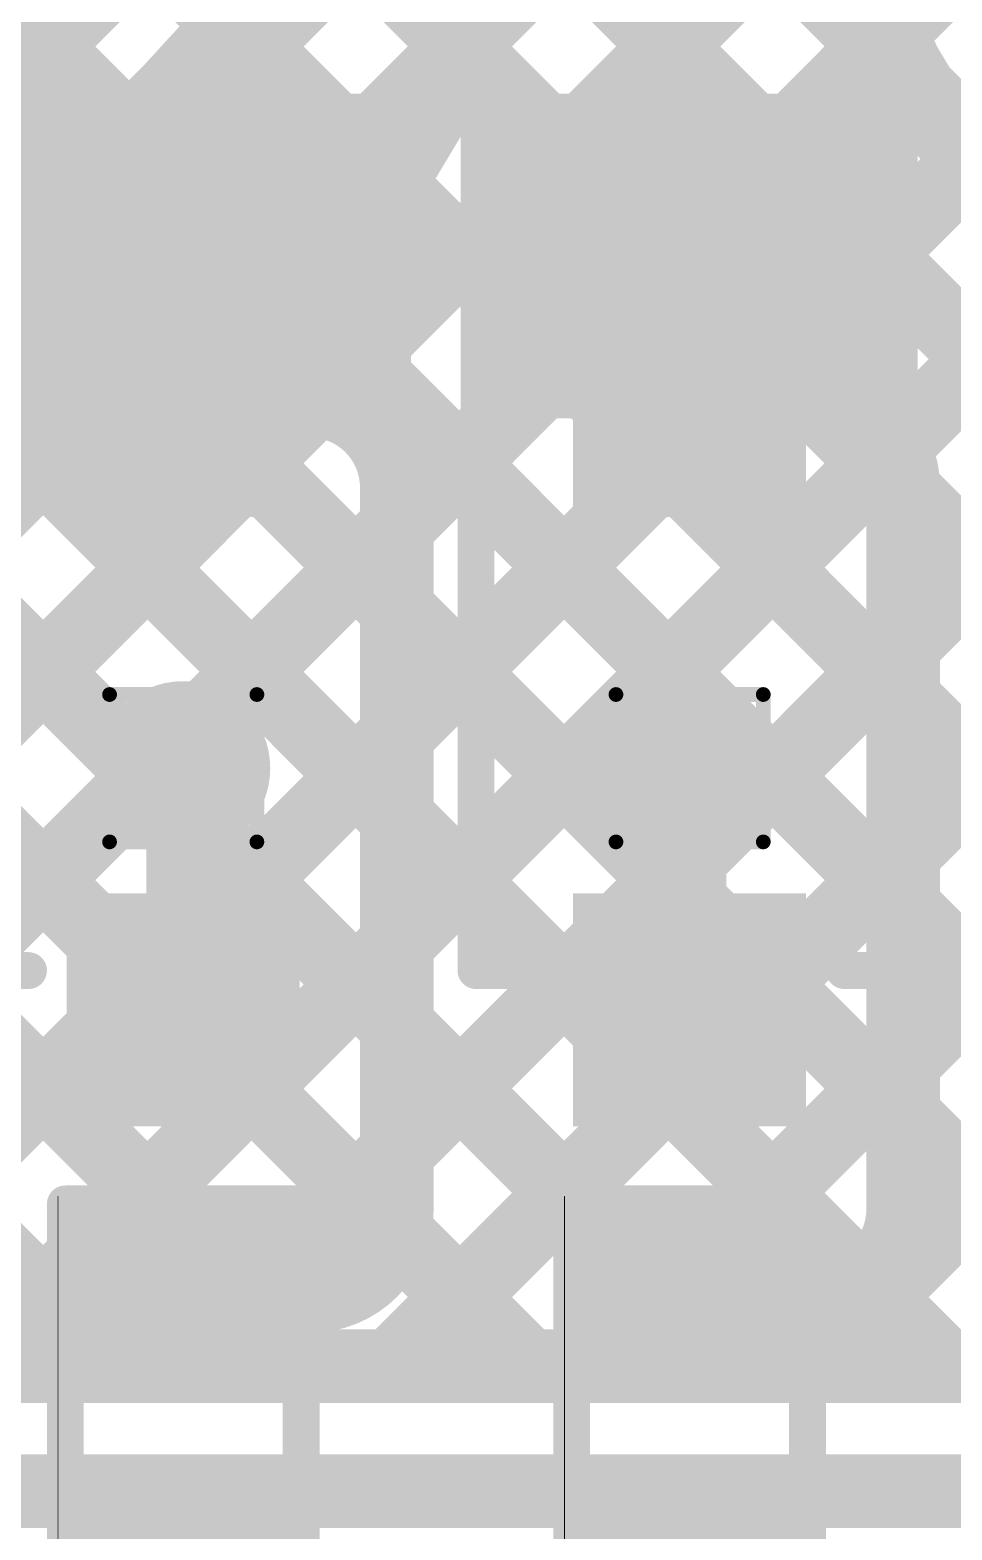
# Model space of a CAD drawing. Header units: inches. Extents: x 3 to 457, y -41 to 239.
# Drawn here: x 114.78 to 117.96, y 155.14 to 160.31 of the extents above; entities that cross this region are included whole.
import ezdxf

# ---------------------------------------------------------------- set-up
doc = ezdxf.new("R2010")
doc.units = ezdxf.units.IN
for name, color, linetype in [('Bottom Layer', 5, 'Continuous'), ('Drill Drawing', 1, 'Continuous'), ('Top Layer', 1, 'Continuous'), ('Top Overlay', 2, 'Continuous'), ('Top Paste', 8, 'Continuous'), ('Top Solder', 216, 'Continuous'), ('Via Holes', 16, 'Continuous')]:
    doc.layers.add(name, color=color, linetype=linetype)

# ---------------------------------------------------------------- blocks, each defined once
blk = doc.blocks.new('R___0402_216')
at = {"layer": 'Top Layer'}
for points in [[(-0.6985, -0.3175), (-0.6985, 0.3174999999999999), (-0.2413000000000001, 0.3175), (-0.2412999999999999, -0.3174999999999999)], [(0.2413000000000001, -0.3175), (0.2412999999999999, 0.3174999999999999), (0.6985, 0.3175), (0.6985, -0.3174999999999999)]]:
    blk.add_hatch(color=1, dxfattribs=at).paths.add_polyline_path(points)
at = {"layer": 'Top Paste'}
for points in [[(-0.6985, -0.3175), (-0.6985, 0.3174999999999999), (-0.2413000000000001, 0.3175), (-0.2412999999999999, -0.3174999999999999)], [(0.2413000000000001, -0.3175), (0.2412999999999999, 0.3174999999999999), (0.6985, 0.3175), (0.6985, -0.3174999999999999)]]:
    blk.add_hatch(color=8, dxfattribs=at).paths.add_polyline_path(points)
at = {"layer": 'Top Solder'}
for points in [[(-0.75350116, -0.3725011600000001), (-0.75350116, 0.3725011599999999), (-0.18629884, 0.3725011600000001), (-0.1862988399999999, -0.3725011599999999)], [(0.18629884, -0.3725011600000001), (0.1862988399999999, 0.3725011599999999), (0.75350116, 0.3725011600000001), (0.75350116, -0.3725011599999999)]]:
    blk.add_hatch(color=216, dxfattribs=at).paths.add_polyline_path(points)
at = {"layer": 'Top Overlay'}
for points in [[(0.7874, 0.4064, 0.127, 0.127, 0), (-0.7874, 0.4064, 0.127, 0.127, 0)], [(-0.7874, -0.4064, 0.127, 0.127, 0), (-0.7874, 0.4064, 0.127, 0.127, 0)], [(0.7874, -0.4064, 0.127, 0.127, 0), (0.7874, 0.4064, 0.127, 0.127, 0)], [(0.7874, -0.4064, 0.127, 0.127, 0), (-0.7874, -0.4064, 0.127, 0.127, 0)], [(0.8128, -0.4318, 0.0032258, 0.0032258, 0), (-0.8128, -0.4318, 0.0032258, 0.0032258, 0)]]:
    blk.add_lwpolyline(points, format="xyseb", dxfattribs=at)
for points in [[(-0.8191499999999999, 0.4064, 0.0635, 0.0635, 1), (-0.7556499999999999, 0.4064, 0.0635, 0.0635, 1)], [(-0.8191499999999999, 0.4064, 0.0635, 0.0635, 1), (-0.7556499999999999, 0.4064, 0.0635, 0.0635, 1)], [(0.7556499999999999, 0.4064, 0.0635, 0.0635, 1), (0.8191499999999999, 0.4064, 0.0635, 0.0635, 1)], [(0.7556499999999999, 0.4064, 0.0635, 0.0635, 1), (0.8191499999999999, 0.4064, 0.0635, 0.0635, 1)], [(-0.8191499999999999, -0.4064, 0.0635, 0.0635, 1), (-0.7556499999999999, -0.4064, 0.0635, 0.0635, 1)], [(-0.8191499999999999, -0.4064, 0.0635, 0.0635, 1), (-0.7556499999999999, -0.4064, 0.0635, 0.0635, 1)], [(0.7556499999999999, -0.4064, 0.0635, 0.0635, 1), (0.8191499999999999, -0.4064, 0.0635, 0.0635, 1)], [(0.7556499999999999, -0.4064, 0.0635, 0.0635, 1), (0.8191499999999999, -0.4064, 0.0635, 0.0635, 1)], [(-0.81360518, -0.4318, 0.0016129, 0.0016129, 1), (-0.8119948199999999, -0.4318, 0.0016129, 0.0016129, 1)], [(0.8119948199999999, -0.4318, 0.0016129, 0.0016129, 1), (0.81360518, -0.4318, 0.0016129, 0.0016129, 1)]]:
    blk.add_lwpolyline(points, format="xyseb", close=True, dxfattribs=at)
blk = doc.blocks.new('R___0402_217')
at = {"layer": 'Top Layer'}
for points in [[(-0.6985, -0.3175), (-0.6985, 0.3174999999999999), (-0.2413000000000001, 0.3175), (-0.2412999999999999, -0.3174999999999999)], [(0.2413000000000001, -0.3175), (0.2412999999999999, 0.3174999999999999), (0.6985, 0.3175), (0.6985, -0.3174999999999999)]]:
    blk.add_hatch(color=1, dxfattribs=at).paths.add_polyline_path(points)
at = {"layer": 'Top Paste'}
for points in [[(-0.6985, -0.3175), (-0.6985, 0.3174999999999999), (-0.2413000000000001, 0.3175), (-0.2412999999999999, -0.3174999999999999)], [(0.2413000000000001, -0.3175), (0.2412999999999999, 0.3174999999999999), (0.6985, 0.3175), (0.6985, -0.3174999999999999)]]:
    blk.add_hatch(color=8, dxfattribs=at).paths.add_polyline_path(points)
at = {"layer": 'Top Solder'}
for points in [[(-0.75350116, -0.3725011600000001), (-0.75350116, 0.3725011599999999), (-0.18629884, 0.3725011600000001), (-0.1862988399999999, -0.3725011599999999)], [(0.18629884, -0.3725011600000001), (0.1862988399999999, 0.3725011599999999), (0.75350116, 0.3725011600000001), (0.75350116, -0.3725011599999999)]]:
    blk.add_hatch(color=216, dxfattribs=at).paths.add_polyline_path(points)
at = {"layer": 'Top Overlay'}
for points in [[(0.7874, 0.4064, 0.127, 0.127, 0), (-0.7874, 0.4064, 0.127, 0.127, 0)], [(-0.7874, -0.4064, 0.127, 0.127, 0), (-0.7874, 0.4064, 0.127, 0.127, 0)], [(0.7874, -0.4064, 0.127, 0.127, 0), (0.7874, 0.4064, 0.127, 0.127, 0)], [(0.7874, -0.4064, 0.127, 0.127, 0), (-0.7874, -0.4064, 0.127, 0.127, 0)], [(0.8128, -0.4318, 0.0032258, 0.0032258, 0), (-0.8128, -0.4318, 0.0032258, 0.0032258, 0)]]:
    blk.add_lwpolyline(points, format="xyseb", dxfattribs=at)
for points in [[(-0.8191499999999999, 0.4064, 0.0635, 0.0635, 1), (-0.7556499999999999, 0.4064, 0.0635, 0.0635, 1)], [(-0.8191499999999999, 0.4064, 0.0635, 0.0635, 1), (-0.7556499999999999, 0.4064, 0.0635, 0.0635, 1)], [(0.7556499999999999, 0.4064, 0.0635, 0.0635, 1), (0.8191499999999999, 0.4064, 0.0635, 0.0635, 1)], [(0.7556499999999999, 0.4064, 0.0635, 0.0635, 1), (0.8191499999999999, 0.4064, 0.0635, 0.0635, 1)], [(-0.8191499999999999, -0.4064, 0.0635, 0.0635, 1), (-0.7556499999999999, -0.4064, 0.0635, 0.0635, 1)], [(-0.8191499999999999, -0.4064, 0.0635, 0.0635, 1), (-0.7556499999999999, -0.4064, 0.0635, 0.0635, 1)], [(0.7556499999999999, -0.4064, 0.0635, 0.0635, 1), (0.8191499999999999, -0.4064, 0.0635, 0.0635, 1)], [(0.7556499999999999, -0.4064, 0.0635, 0.0635, 1), (0.8191499999999999, -0.4064, 0.0635, 0.0635, 1)], [(-0.81360518, -0.4318, 0.0016129, 0.0016129, 1), (-0.8119948199999999, -0.4318, 0.0016129, 0.0016129, 1)], [(0.8119948199999999, -0.4318, 0.0016129, 0.0016129, 1), (0.81360518, -0.4318, 0.0016129, 0.0016129, 1)]]:
    blk.add_lwpolyline(points, format="xyseb", close=True, dxfattribs=at)
blk = doc.blocks.new('SOD323F_252')
at = {"layer": 'Top Layer'}
for points in [[(-1.34999984, 0.2999994), (-0.75000104, 0.2999994), (-0.75000104, -0.2999994), (-1.34999984, -0.2999994)], [(0.75000104, 0.2999994), (1.34999984, 0.2999994), (1.34999984, -0.2999994), (0.75000104, -0.2999994)]]:
    blk.add_hatch(color=1, dxfattribs=at).paths.add_polyline_path(points)
at = {"layer": 'Top Overlay'}
for points in [[(0.9884409999999999, 0.38258496), (2.1082, 0.38258496), (2.1082, 0.78898496), (0.9884409999999999, 0.78898496)], [(1.42241016, -0.4064), (2.10821016, -0.4064), (2.10821016, 0.4571999999999999), (1.42241016, 0.4571999999999999)], [(0.9884409999999999, -0.7858150399999999), (2.1082, -0.7858150399999999), (2.1082, -0.37941504), (0.9884409999999999, -0.37941504)]]:
    blk.add_hatch(color=2, dxfattribs=at).paths.add_polyline_path(points)
at = {"layer": 'Top Paste'}
for points in [[(-1.34999984, 0.2999994), (-0.75000104, 0.2999994), (-0.75000104, -0.2999994), (-1.34999984, -0.2999994)], [(0.75000104, 0.2999994), (1.34999984, 0.2999994), (1.34999984, -0.2999994), (0.75000104, -0.2999994)]]:
    blk.add_hatch(color=8, dxfattribs=at).paths.add_polyline_path(points)
at = {"layer": 'Top Solder'}
for points in [[(-1.45159984, 0.4015993999999999), (-0.64840104, 0.4015993999999999), (-0.64840104, -0.4015993999999999), (-1.45159984, -0.4015993999999999)], [(0.64840104, 0.4015993999999999), (1.45159984, 0.4015993999999999), (1.45159984, -0.4015993999999999), (0.64840104, -0.4015993999999999)]]:
    blk.add_hatch(color=216, dxfattribs=at).paths.add_polyline_path(points)
at = {"layer": 'Top Overlay'}
for points in [[(-0.9143999999999999, 0.7366, 0.127, 0.127, 0), (-0.9143999999999999, 0.5334, 0.127, 0.127, 0)], [(-0.9143999999999999, 0.7366, 0.127, 0.127, 0), (0.9884409999999999, 0.7366, 0.127, 0.127, 0)], [(-0.9143999999999999, -0.5334, 0.127, 0.127, 0), (-0.9143999999999999, -0.7366, 0.127, 0.127, 0)], [(-0.9143999999999999, -0.7366, 0.127, 0.127, 0), (0.9884409999999999, -0.7366, 0.127, 0.127, 0)]]:
    blk.add_lwpolyline(points, format="xyseb", dxfattribs=at)
for points in [[(-0.9461499999999999, 0.7366, 0.0635, 0.0635, 1), (-0.88265, 0.7366, 0.0635, 0.0635, 1)], [(-0.9461499999999999, 0.7366, 0.0635, 0.0635, 1), (-0.88265, 0.7366, 0.0635, 0.0635, 1)], [(0.9566909999999998, 0.7366, 0.0635, 0.0635, 1), (1.020191, 0.7366, 0.0635, 0.0635, 1)], [(-0.9461499999999999, 0.5334, 0.0635, 0.0635, 1), (-0.88265, 0.5334, 0.0635, 0.0635, 1)], [(-0.9461499999999999, -0.5334, 0.0635, 0.0635, 1), (-0.88265, -0.5334, 0.0635, 0.0635, 1)], [(-0.9461499999999999, -0.7366, 0.0635, 0.0635, 1), (-0.88265, -0.7366, 0.0635, 0.0635, 1)], [(-0.9461499999999999, -0.7366, 0.0635, 0.0635, 1), (-0.88265, -0.7366, 0.0635, 0.0635, 1)], [(0.9566909999999998, -0.7366, 0.0635, 0.0635, 1), (1.020191, -0.7366, 0.0635, 0.0635, 1)]]:
    blk.add_lwpolyline(points, format="xyseb", close=True, dxfattribs=at)
blk = doc.blocks.new('SOD323F_253')
at = {"layer": 'Top Layer'}
for points in [[(-1.34999984, 0.2999994), (-0.75000104, 0.2999994), (-0.75000104, -0.2999994), (-1.34999984, -0.2999994)], [(0.75000104, 0.2999994), (1.34999984, 0.2999994), (1.34999984, -0.2999994), (0.75000104, -0.2999994)]]:
    blk.add_hatch(color=1, dxfattribs=at).paths.add_polyline_path(points)
at = {"layer": 'Top Overlay'}
for points in [[(0.9884409999999999, 0.38309804), (2.1082, 0.38309804), (2.1082, 0.7894980399999999), (0.9884409999999999, 0.7894980399999999)], [(1.42242032, -0.4064), (2.10822032, -0.4064), (2.10822032, 0.4571999999999999), (1.42242032, 0.4571999999999999)], [(0.9884409999999999, -0.78530196), (2.1082, -0.78530196), (2.1082, -0.37890196), (0.9884409999999999, -0.37890196)]]:
    blk.add_hatch(color=2, dxfattribs=at).paths.add_polyline_path(points)
at = {"layer": 'Top Paste'}
for points in [[(-1.34999984, 0.2999994), (-0.75000104, 0.2999994), (-0.75000104, -0.2999994), (-1.34999984, -0.2999994)], [(0.75000104, 0.2999994), (1.34999984, 0.2999994), (1.34999984, -0.2999994), (0.75000104, -0.2999994)]]:
    blk.add_hatch(color=8, dxfattribs=at).paths.add_polyline_path(points)
at = {"layer": 'Top Solder'}
for points in [[(-1.45159984, 0.4015993999999999), (-0.64840104, 0.4015993999999999), (-0.64840104, -0.4015993999999999), (-1.45159984, -0.4015993999999999)], [(0.64840104, 0.4015993999999999), (1.45159984, 0.4015993999999999), (1.45159984, -0.4015993999999999), (0.64840104, -0.4015993999999999)]]:
    blk.add_hatch(color=216, dxfattribs=at).paths.add_polyline_path(points)
at = {"layer": 'Top Overlay'}
for points in [[(-0.9143999999999999, 0.7366, 0.127, 0.127, 0), (-0.9143999999999999, 0.5334, 0.127, 0.127, 0)], [(-0.9143999999999999, 0.7366, 0.127, 0.127, 0), (0.9884409999999999, 0.7366, 0.127, 0.127, 0)], [(-0.9143999999999999, -0.5334, 0.127, 0.127, 0), (-0.9143999999999999, -0.7366, 0.127, 0.127, 0)], [(-0.9143999999999999, -0.7366, 0.127, 0.127, 0), (0.9884409999999999, -0.7366, 0.127, 0.127, 0)]]:
    blk.add_lwpolyline(points, format="xyseb", dxfattribs=at)
for points in [[(-0.9461499999999999, 0.7366, 0.0635, 0.0635, 1), (-0.88265, 0.7366, 0.0635, 0.0635, 1)], [(-0.9461499999999999, 0.7366, 0.0635, 0.0635, 1), (-0.88265, 0.7366, 0.0635, 0.0635, 1)], [(0.9566909999999998, 0.7366, 0.0635, 0.0635, 1), (1.020191, 0.7366, 0.0635, 0.0635, 1)], [(-0.9461499999999999, 0.5334, 0.0635, 0.0635, 1), (-0.88265, 0.5334, 0.0635, 0.0635, 1)], [(-0.9461499999999999, -0.5334, 0.0635, 0.0635, 1), (-0.88265, -0.5334, 0.0635, 0.0635, 1)], [(-0.9461499999999999, -0.7366, 0.0635, 0.0635, 1), (-0.88265, -0.7366, 0.0635, 0.0635, 1)], [(-0.9461499999999999, -0.7366, 0.0635, 0.0635, 1), (-0.88265, -0.7366, 0.0635, 0.0635, 1)], [(0.9566909999999998, -0.7366, 0.0635, 0.0635, 1), (1.020191, -0.7366, 0.0635, 0.0635, 1)]]:
    blk.add_lwpolyline(points, format="xyseb", close=True, dxfattribs=at)

msp = doc.modelspace()

# ---------------------------------------------------------------- hatches: boundary and pattern name
at = {"layer": 'Bottom Layer'}
h = msp.add_hatch(color=5, dxfattribs=at)
edge = h.paths.add_edge_path()
edge.add_arc((115.31096064, 157.76249372), 0.2999994, 0, 360)
h = msp.add_hatch(color=5, dxfattribs=at)
edge = h.paths.add_edge_path()
edge.add_arc((117.05695664, 157.76249372), 0.2999994, 0, 360)
at = {"layer": 'Top Layer'}
h = msp.add_hatch(color=1, dxfattribs=at)
edge = h.paths.add_edge_path()
edge.add_arc((115.31096064, 157.76249372), 0.2999994, 0, 360)
h = msp.add_hatch(color=1, dxfattribs=at)
edge = h.paths.add_edge_path()
edge.add_arc((117.05695664, 157.76249372), 0.2999994, 0, 360)
at = {"layer": 'Via Holes'}
h = msp.add_hatch(color=7, dxfattribs=at)
edge = h.paths.add_edge_path()
edge.add_arc((115.31096064, 157.76249372), 0.1499997, 0, 360)
h = msp.add_hatch(color=7, dxfattribs=at)
edge = h.paths.add_edge_path()
edge.add_arc((117.05695664, 157.76249372), 0.1499997, 0, 360)

# ---------------------------------------------------------------- linework, layer by layer
at = {"layer": 'Bottom Layer'}
for points in [[(108.37509694, 168.1400498, 0.254, 0.254, 0), (120.81314674, 155.702, 0.254, 0.254, 0)], [(109.09351816, 168.1400498, 0.254, 0.254, 0), (126.45021192, 150.78335604, 0.254, 0.254, 0)], [(109.81194192, 168.14004726, 0.254, 0.254, 0), (126.45021192, 151.50177726, 0.254, 0.254, 0)], [(107.89503948, 167.90168604, 0.254, 0.254, 0), (120.09472552, 155.702, 0.254, 0.254, 0)], [(107.89503948, 167.18326482, 0.254, 0.254, 0), (119.3763043, 155.702, 0.254, 0.254, 0)], [(110.28001058, 155.702, 0.254, 0.254, 0), (121.10426376, 166.52625318, 0.254, 0.254, 0)], [(107.89503694, 166.46484614, 0.254, 0.254, 0), (118.65788308, 155.702, 0.254, 0.254, 0)], [(110.9984318, 155.702, 0.254, 0.254, 0), (121.10426376, 165.80783196, 0.254, 0.254, 0)], [(107.89503694, 165.74642492, 0.254, 0.254, 0), (117.93946186, 155.702, 0.254, 0.254, 0)], [(111.71685302, 155.702, 0.254, 0.254, 0), (121.10426376, 165.08941074, 0.254, 0.254, 0)], [(107.89503694, 165.0280037, 0.254, 0.254, 0), (117.22104064, 155.702, 0.254, 0.254, 0)], [(112.43527424, 155.702, 0.254, 0.254, 0), (121.10426376, 164.37098952, 0.254, 0.254, 0)], [(107.8950344, 164.30958502, 0.254, 0.254, 0), (116.50261942, 155.702, 0.254, 0.254, 0)], [(113.15369546, 155.702, 0.254, 0.254, 0), (121.10426376, 163.6525683, 0.254, 0.254, 0)], [(107.8950344, 163.5911638, 0.254, 0.254, 0), (115.7841982, 155.702, 0.254, 0.254, 0)], [(113.87211668, 155.702, 0.254, 0.254, 0), (121.1428235, 162.97270682, 0.254, 0.254, 0)], [(113.87211668, 155.702, 0.254, 0.254, 0), (121.1428235, 162.97270682, 0.254, 0.254, 0)], [(107.84628164, 162.92149534, 0.254, 0.254, 0), (115.06577698, 155.702, 0.254, 0.254, 0)], [(114.5905379, 155.702, 0.254, 0.254, 0), (121.31070734, 162.42216944, 0.254, 0.254, 0)], [(115.30895912, 155.702, 0.254, 0.254, 0), (121.5781795, 161.97122038, 0.254, 0.254, 0)], [(116.02738034, 155.702, 0.254, 0.254, 0), (121.93534668, 161.60996634, 0.254, 0.254, 0)], [(116.74580156, 155.702, 0.254, 0.254, 0), (122.37696886, 161.3331673, 0.254, 0.254, 0)], [(117.46422278, 155.702, 0.254, 0.254, 0), (122.9205314, 161.15830862, 0.254, 0.254, 0)], [(106.0958, 155.702, 0.254, 0.254, 0), (120.9802, 155.702, 0.254, 0.254, 0)], [(106.0958, 155.2702, 0.254, 0.254, 0), (120.9802, 155.2702, 0.254, 0.254, 0)]]:
    msp.add_lwpolyline(points, format="xyseb", dxfattribs=at)
for points in [[(115.00227698, 155.702, 0.127, 0.127, 1), (115.12927698, 155.702, 0.127, 0.127, 1)], [(115.24545912, 155.702, 0.127, 0.127, 1), (115.37245912, 155.702, 0.127, 0.127, 1)], [(115.7206982, 155.702, 0.127, 0.127, 1), (115.8476982, 155.702, 0.127, 0.127, 1)], [(115.96388034, 155.702, 0.127, 0.127, 1), (116.09088034, 155.702, 0.127, 0.127, 1)], [(116.43911942, 155.702, 0.127, 0.127, 1), (116.56611942, 155.702, 0.127, 0.127, 1)], [(116.68230156, 155.702, 0.127, 0.127, 1), (116.80930156, 155.702, 0.127, 0.127, 1)], [(117.15754064, 155.702, 0.127, 0.127, 1), (117.28454064, 155.702, 0.127, 0.127, 1)], [(117.40072278, 155.702, 0.127, 0.127, 1), (117.52772278, 155.702, 0.127, 0.127, 1)], [(117.87596186, 155.702, 0.127, 0.127, 1), (118.00296186, 155.702, 0.127, 0.127, 1)]]:
    msp.add_lwpolyline(points, format="xyseb", close=True, dxfattribs=at)
at = {"layer": 'Drill Drawing'}
for points in [[(115.05696064, 158.01649372, 0.0508, 0.0508, 0), (115.56496064, 158.01649372, 0.0508, 0.0508, 0)], [(115.05696064, 157.50849372, 0.0508, 0.0508, 0), (115.05696064, 158.01649372, 0.0508, 0.0508, 0)], [(115.56496064, 157.50849372, 0.0508, 0.0508, 0), (115.56496064, 158.01649372, 0.0508, 0.0508, 0)], [(116.80295664, 158.01649372, 0.0508, 0.0508, 0), (117.31095664, 158.01649372, 0.0508, 0.0508, 0)], [(116.80295664, 157.50849372, 0.0508, 0.0508, 0), (116.80295664, 158.01649372, 0.0508, 0.0508, 0)], [(117.31095664, 157.50849372, 0.0508, 0.0508, 0), (117.31095664, 158.01649372, 0.0508, 0.0508, 0)], [(115.05696064, 157.50849372, 0.0508, 0.0508, 0), (115.56496064, 157.50849372, 0.0508, 0.0508, 0)], [(116.80295664, 157.50849372, 0.0508, 0.0508, 0), (117.31095664, 157.50849372, 0.0508, 0.0508, 0)]]:
    msp.add_lwpolyline(points, format="xyseb", dxfattribs=at)
for points in [[(115.04426064, 158.01649372, 0.0254, 0.0254, 1), (115.06966064, 158.01649372, 0.0254, 0.0254, 1)], [(115.04426064, 158.01649372, 0.0254, 0.0254, 1), (115.06966064, 158.01649372, 0.0254, 0.0254, 1)], [(115.55226064, 158.01649372, 0.0254, 0.0254, 1), (115.57766064, 158.01649372, 0.0254, 0.0254, 1)], [(115.55226064, 158.01649372, 0.0254, 0.0254, 1), (115.57766064, 158.01649372, 0.0254, 0.0254, 1)], [(116.79025664, 158.01649372, 0.0254, 0.0254, 1), (116.81565664, 158.01649372, 0.0254, 0.0254, 1)], [(116.79025664, 158.01649372, 0.0254, 0.0254, 1), (116.81565664, 158.01649372, 0.0254, 0.0254, 1)], [(117.29825664, 158.01649372, 0.0254, 0.0254, 1), (117.32365664, 158.01649372, 0.0254, 0.0254, 1)], [(117.29825664, 158.01649372, 0.0254, 0.0254, 1), (117.32365664, 158.01649372, 0.0254, 0.0254, 1)], [(115.04426064, 157.50849372, 0.0254, 0.0254, 1), (115.06966064, 157.50849372, 0.0254, 0.0254, 1)], [(115.04426064, 157.50849372, 0.0254, 0.0254, 1), (115.06966064, 157.50849372, 0.0254, 0.0254, 1)], [(115.55226064, 157.50849372, 0.0254, 0.0254, 1), (115.57766064, 157.50849372, 0.0254, 0.0254, 1)], [(115.55226064, 157.50849372, 0.0254, 0.0254, 1), (115.57766064, 157.50849372, 0.0254, 0.0254, 1)], [(116.79025664, 157.50849372, 0.0254, 0.0254, 1), (116.81565664, 157.50849372, 0.0254, 0.0254, 1)], [(116.79025664, 157.50849372, 0.0254, 0.0254, 1), (116.81565664, 157.50849372, 0.0254, 0.0254, 1)], [(117.29825664, 157.50849372, 0.0254, 0.0254, 1), (117.32365664, 157.50849372, 0.0254, 0.0254, 1)], [(117.29825664, 157.50849372, 0.0254, 0.0254, 1), (117.32365664, 157.50849372, 0.0254, 0.0254, 1)]]:
    msp.add_lwpolyline(points, format="xyseb", close=True, dxfattribs=at)
at = {"layer": 'Top Layer'}
for points in [[(116.99957804, 159.16794938, 0.254, 0.254, 0), (116.99957804, 163.3806105, 0.254, 0.254, 0)], [(115.99359072, 161.86303924, 0.254, 0.254, -0.1989272276642331), (115.2598025, 160.08958076, 0.254, 0.254, 0)], [(118.24365226, 159.58871054, 0.254, 0.254, -0.198912367379658), (117.49970404, 161.38476232, 0.254, 0.254, 0)], [(116.49970604, 161.2702388, 0.254, 0.254, -0.198912367379658), (115.75575782, 159.47418702, 0.254, 0.254, 0)], [(114.91864748, 160.67070228, 0.254, 0.254, -0.1989129551222861), (113.3302661, 160.0127737, 0.254, 0.254, 0)], [(114.97553586, 159.80530904, 0.254, 0.254, 0), (115.2598025, 160.08957568, 0.254, 0.254, 0)], [(115.2598025, 160.08957568, 0.254, 0.254, 0), (115.2598025, 160.08957822, 0.254, 0.254, 0)], [(114.97496436, 159.80473754, 0.254, 0.254, -0.1986955453882407), (114.29068074, 159.52163168, 0.254, 0.254, 0)], [(114.97553332, 159.8053065, 0.254, 0.254, -0.0002081147464693201), (114.97496436, 159.80473754, 0.254, 0.254, 0)], [(114.97553332, 159.8053065, 0.254, 0.254, 0), (114.97553586, 159.80530904, 0.254, 0.254, 0)], [(115.3109708, 159.0294, 0.254, 0.254, 0), (115.75575782, 159.47418702, 0.254, 0.254, 0)], [(117.0569668, 159.0294, 0.254, 0.254, -0.198912367379658), (116.99957804, 159.16794938, 0.254, 0.254, 0)], [(115.3109708, 159.0294, 0.254, 0.254, 0), (115.7475714, 159.0294, 0.254, 0.254, 0)], [(115.7475714, 159.0294, 0.254, 0.254, -0.4142135623730951), (116.0475708, 158.7294006, 0.254, 0.254, 0)], [(117.0569668, 159.0294, 0.254, 0.254, 0), (117.4935674, 159.0294, 0.254, 0.254, 0)], [(117.4935674, 159.0294, 0.254, 0.254, -0.4142135623730951), (117.7935668, 158.7294006, 0.254, 0.254, 0)], [(116.0475708, 156.2432994, 0.254, 0.254, 0), (116.0475708, 158.7294006, 0.254, 0.254, 0)], [(117.7935668, 156.2432994, 0.254, 0.254, 0), (117.7935668, 158.7294006, 0.254, 0.254, 0)], [(115.31096064, 157.76249372, 0.254, 0.254, 0), (115.31096572, 157.76248864, 0.254, 0.254, 0)], [(115.31096572, 156.9294042, 0.254, 0.254, 0), (115.31096572, 157.76248864, 0.254, 0.254, 0)], [(117.05695664, 157.76249372, 0.254, 0.254, 0), (117.05696172, 157.76248864, 0.254, 0.254, 0)], [(117.05696172, 156.9294042, 0.254, 0.254, 0), (117.05696172, 157.76248864, 0.254, 0.254, 0)], [(115.31096572, 156.9294042, 0.254, 0.254, 0), (115.3109708, 156.92939912, 0.254, 0.254, 0)], [(117.05696172, 156.9294042, 0.254, 0.254, 0), (117.0569668, 156.92939912, 0.254, 0.254, 0)], [(116.0475708, 156.2432994, 0.254, 0.254, -0.4142135623730951), (115.7475714, 155.9433, 0.254, 0.254, 0)], [(117.7935668, 156.2432994, 0.254, 0.254, -0.4142135623730951), (117.4935674, 155.9433, 0.254, 0.254, 0)], [(115.3109708, 155.9433, 0.254, 0.254, 0), (115.7475714, 155.9433, 0.254, 0.254, 0)], [(117.0569668, 155.9433, 0.254, 0.254, 0), (117.4935674, 155.9433, 0.254, 0.254, 0)]]:
    msp.add_lwpolyline(points, format="xyseb", dxfattribs=at)
for points in [[(115.1963025, 160.08958076, 0.127, 0.127, 1), (115.3233025, 160.08958076, 0.127, 0.127, 1)], [(115.1963025, 160.08957822, 0.127, 0.127, 1), (115.3233025, 160.08957822, 0.127, 0.127, 1)], [(115.1963025, 160.08957568, 0.127, 0.127, 1), (115.3233025, 160.08957568, 0.127, 0.127, 1)], [(115.1963025, 160.08957568, 0.127, 0.127, 1), (115.3233025, 160.08957568, 0.127, 0.127, 1)], [(114.91146436, 159.80473754, 0.127, 0.127, 1), (115.03846436, 159.80473754, 0.127, 0.127, 1)], [(114.91146436, 159.80473754, 0.127, 0.127, 1), (115.03846436, 159.80473754, 0.127, 0.127, 1)], [(114.91203332, 159.8053065, 0.127, 0.127, 1), (115.03903332, 159.8053065, 0.127, 0.127, 1)], [(114.91203332, 159.8053065, 0.127, 0.127, 1), (115.03903332, 159.8053065, 0.127, 0.127, 1)], [(114.91203586, 159.80530904, 0.127, 0.127, 1), (115.03903586, 159.80530904, 0.127, 0.127, 1)], [(114.91203586, 159.80530904, 0.127, 0.127, 1), (115.03903586, 159.80530904, 0.127, 0.127, 1)], [(115.69225782, 159.47418702, 0.127, 0.127, 1), (115.81925782, 159.47418702, 0.127, 0.127, 1)], [(115.69225782, 159.47418702, 0.127, 0.127, 1), (115.81925782, 159.47418702, 0.127, 0.127, 1)], [(116.93607804, 159.16794938, 0.127, 0.127, 1), (117.06307804, 159.16794938, 0.127, 0.127, 1)], [(116.93607804, 159.16794938, 0.127, 0.127, 1), (117.06307804, 159.16794938, 0.127, 0.127, 1)], [(115.2474708, 159.0294, 0.127, 0.127, 1), (115.3744708, 159.0294, 0.127, 0.127, 1)], [(115.2474708, 159.0294, 0.127, 0.127, 1), (115.3744708, 159.0294, 0.127, 0.127, 1)], [(115.6840714, 159.0294, 0.127, 0.127, 1), (115.8110714, 159.0294, 0.127, 0.127, 1)], [(115.6840714, 159.0294, 0.127, 0.127, 1), (115.8110714, 159.0294, 0.127, 0.127, 1)], [(116.9934668, 159.0294, 0.127, 0.127, 1), (117.1204668, 159.0294, 0.127, 0.127, 1)], [(116.9934668, 159.0294, 0.127, 0.127, 1), (117.1204668, 159.0294, 0.127, 0.127, 1)], [(117.4300674, 159.0294, 0.127, 0.127, 1), (117.5570674, 159.0294, 0.127, 0.127, 1)], [(117.4300674, 159.0294, 0.127, 0.127, 1), (117.5570674, 159.0294, 0.127, 0.127, 1)], [(115.9840708, 158.7294006, 0.127, 0.127, 1), (116.1110708, 158.7294006, 0.127, 0.127, 1)], [(115.9840708, 158.7294006, 0.127, 0.127, 1), (116.1110708, 158.7294006, 0.127, 0.127, 1)], [(117.7300668, 158.7294006, 0.127, 0.127, 1), (117.8570668, 158.7294006, 0.127, 0.127, 1)], [(117.7300668, 158.7294006, 0.127, 0.127, 1), (117.8570668, 158.7294006, 0.127, 0.127, 1)], [(115.24746064, 157.76249372, 0.127, 0.127, 1), (115.37446064, 157.76249372, 0.127, 0.127, 1)], [(115.24746572, 157.76248864, 0.127, 0.127, 1), (115.37446572, 157.76248864, 0.127, 0.127, 1)], [(115.24746572, 157.76248864, 0.127, 0.127, 1), (115.37446572, 157.76248864, 0.127, 0.127, 1)], [(116.99345664, 157.76249372, 0.127, 0.127, 1), (117.12045664, 157.76249372, 0.127, 0.127, 1)], [(116.99346172, 157.76248864, 0.127, 0.127, 1), (117.12046172, 157.76248864, 0.127, 0.127, 1)], [(116.99346172, 157.76248864, 0.127, 0.127, 1), (117.12046172, 157.76248864, 0.127, 0.127, 1)], [(115.24746572, 156.9294042, 0.127, 0.127, 1), (115.37446572, 156.9294042, 0.127, 0.127, 1)], [(115.24746572, 156.9294042, 0.127, 0.127, 1), (115.37446572, 156.9294042, 0.127, 0.127, 1)], [(115.2474708, 156.92939912, 0.127, 0.127, 1), (115.3744708, 156.92939912, 0.127, 0.127, 1)], [(116.99346172, 156.9294042, 0.127, 0.127, 1), (117.12046172, 156.9294042, 0.127, 0.127, 1)], [(116.99346172, 156.9294042, 0.127, 0.127, 1), (117.12046172, 156.9294042, 0.127, 0.127, 1)], [(116.9934668, 156.92939912, 0.127, 0.127, 1), (117.1204668, 156.92939912, 0.127, 0.127, 1)], [(115.9840708, 156.2432994, 0.127, 0.127, 1), (116.1110708, 156.2432994, 0.127, 0.127, 1)], [(115.9840708, 156.2432994, 0.127, 0.127, 1), (116.1110708, 156.2432994, 0.127, 0.127, 1)], [(117.7300668, 156.2432994, 0.127, 0.127, 1), (117.8570668, 156.2432994, 0.127, 0.127, 1)], [(117.7300668, 156.2432994, 0.127, 0.127, 1), (117.8570668, 156.2432994, 0.127, 0.127, 1)], [(115.2474708, 155.9433, 0.127, 0.127, 1), (115.3744708, 155.9433, 0.127, 0.127, 1)], [(115.6840714, 155.9433, 0.127, 0.127, 1), (115.8110714, 155.9433, 0.127, 0.127, 1)], [(115.6840714, 155.9433, 0.127, 0.127, 1), (115.8110714, 155.9433, 0.127, 0.127, 1)], [(116.9934668, 155.9433, 0.127, 0.127, 1), (117.1204668, 155.9433, 0.127, 0.127, 1)], [(117.4300674, 155.9433, 0.127, 0.127, 1), (117.5570674, 155.9433, 0.127, 0.127, 1)], [(117.4300674, 155.9433, 0.127, 0.127, 1), (117.5570674, 155.9433, 0.127, 0.127, 1)]]:
    msp.add_lwpolyline(points, format="xyseb", close=True, dxfattribs=at)

# ---------------------------------------------------------------- block references
for name, p, rotation in [('SOD323F_253', (115.3109708, 157.97939956), 90), ('SOD323F_252', (117.0569668, 157.97939956), 90), ('R___0402_217', (115.3109708, 155.4734), 270), ('R___0402_216', (117.0569668, 155.4734), 270)]:
    msp.add_blockref(name, p, dxfattribs=dict(rotation=rotation))

doc.saveas('drawing.dxf')
